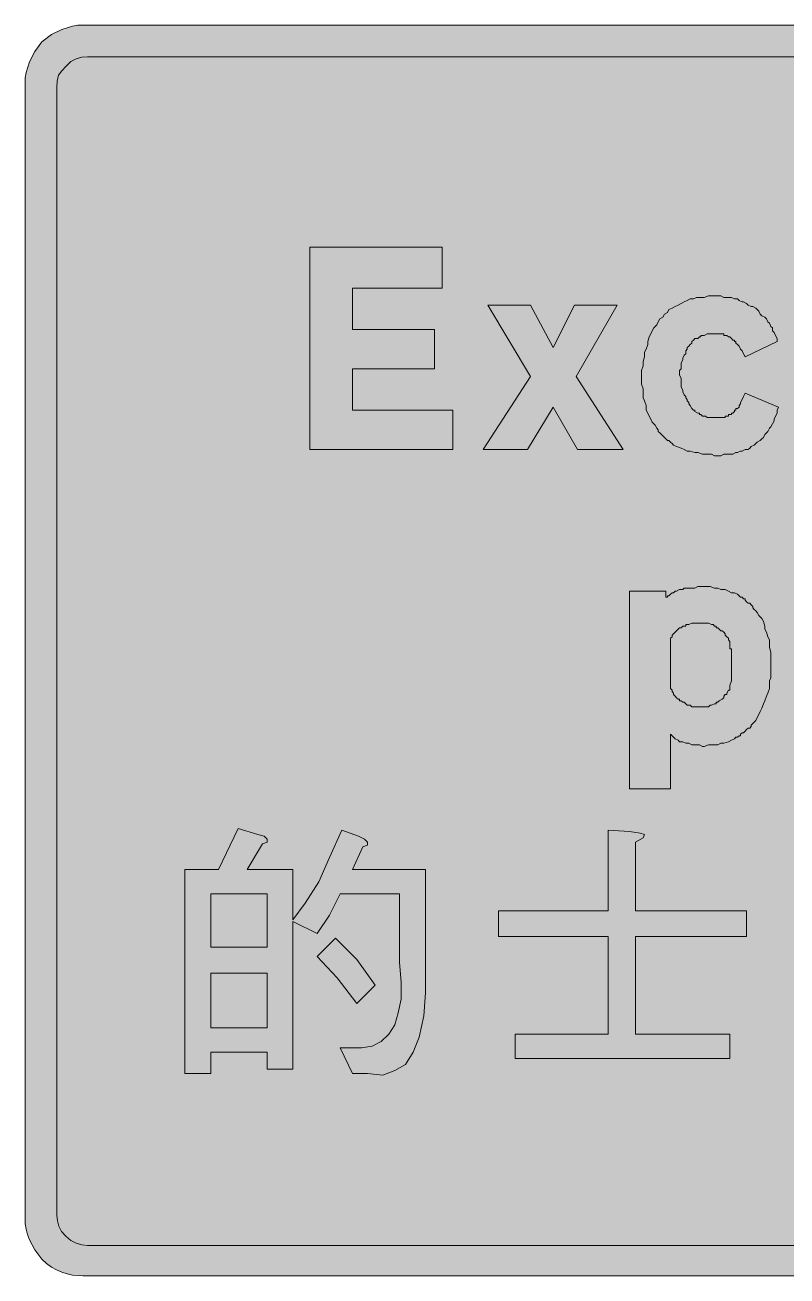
# Model space of a CAD drawing. Header units: metres. Extents: x 9 to 560, y 13 to 260.
# Drawn here: x 9.4 to 159.5, y 13.4 to 260 of the extents above; entities that cross this region are included whole.
import ezdxf

# ---------------------------------------------------------------- set-up
doc = ezdxf.new("R2010")
doc.units = ezdxf.units.M
doc.layers.add('FILL_BLACK_000000', color=7, linetype='Continuous', true_color=0x000000)
doc.layers.add('FILL_WHITE_FFFFFF', color=7, linetype='Continuous', true_color=0xffffff)

msp = doc.modelspace()

# ---------------------------------------------------------------- hatches: boundary and pattern name
at = {"layer": 'FILL_BLACK_000000', "true_color": 0x000000}
h = msp.add_hatch(color=7, dxfattribs=at)
h.dxf.hatch_style = 1
h.paths.add_polyline_path([(548.19, 259.98), (549.14, 259.92), (550.18, 259.75), (552.39, 259.08), (553.46, 258.58), (554.45, 257.99), (556.29, 256.68), (557.12, 255.75), (557.82, 254.78), (558.39, 253.77), (558.84, 252.74), (559.18, 251.7), (559.41, 250.65), (559.59, 248.58), (559.59, 24.78), (559.41, 22.59), (559.18, 21.53), (558.84, 20.5), (558.39, 19.51), (557.82, 18.54), (557.12, 17.59), (556.29, 16.68), (555.36, 15.85), (554.39, 15.15), (553.38, 14.58), (552.35, 14.13), (551.31, 13.79), (550.26, 13.56), (548.19, 13.38), (20.79, 13.38), (18.72, 13.56), (17.67, 13.79), (16.63, 14.13), (15.6, 14.58), (14.59, 15.15), (13.62, 15.85), (12.69, 16.68), (11.29, 18.54), (10.25, 20.5), (9.88, 21.53), (9.61, 22.59), (9.45, 23.67), (9.39, 24.78), (9.39, 248.58), (9.45, 249.6), (9.61, 250.65), (10.25, 252.74), (11.29, 254.78), (12.69, 256.68), (14.59, 258.08), (16.63, 259.12), (18.72, 259.76), (19.77, 259.92), (20.79, 259.98), (548.19, 259.98)])
h = msp.add_hatch(color=7, dxfattribs=at)
h.dxf.hatch_style = 1
h.paths.add_polyline_path([(73.89, 184.08), (93.69, 184.08), (93.69, 176.28), (65.49, 176.28), (65.49, 216.18), (91.59, 216.18), (91.59, 208.08), (73.89, 208.08), (73.89, 199.98), (90.09, 199.98), (90.09, 192.18), (73.89, 192.18), (73.89, 184.08)])
h = msp.add_hatch(color=7, dxfattribs=at)
h.dxf.hatch_style = 1
h.paths.add_polyline_path([(126.09, 204.78), (117.99, 190.68), (127.29, 176.28), (118.29, 176.28), (113.49, 184.68), (108.39, 176.28), (99.69, 176.28), (108.99, 190.68), (100.59, 204.78), (108.99, 204.78), (113.49, 196.38), (117.69, 204.78), (126.09, 204.78)])
h = msp.add_hatch(color=7, dxfattribs=at)
h.dxf.hatch_style = 1
h.paths.add_polyline_path([(145.29, 206.58), (145.89, 206.58), (146.49, 206.58), (147.09, 206.28), (147.69, 206.28), (148.29, 206.28), (148.59, 206.28), (149.19, 205.98), (149.79, 205.98), (150.09, 205.68), (150.69, 205.38), (150.99, 205.38), (151.59, 205.08), (151.89, 204.78), (152.49, 204.48), (152.79, 204.48), (153.39, 204.18), (153.69, 203.88), (153.99, 203.58), (154.29, 202.98), (154.59, 202.68), (155.19, 202.38), (155.49, 202.08), (155.79, 201.48), (156.09, 201.18), (156.39, 200.58), (156.69, 200.28), (156.69, 199.68), (156.99, 199.38), (157.29, 198.78), (157.59, 198.18), (157.59, 197.58), (151.29, 194.58), (150.99, 195.18), (150.69, 195.78), (150.39, 196.08), (150.09, 196.68), (149.79, 196.98), (149.49, 197.28), (149.49, 197.58), (149.19, 197.58), (149.19, 197.88), (148.89, 197.88), (148.59, 198.18), (148.29, 198.48), (147.99, 198.48), (147.69, 198.78), (147.39, 198.78), (147.09, 198.78), (147.09, 199.08), (146.79, 199.08), (146.49, 199.08), (146.19, 199.08), (145.89, 199.08), (145.59, 199.08), (144.99, 199.08), (144.39, 199.08), (144.09, 199.08), (143.79, 199.08), (143.19, 198.78), (142.59, 198.78), (142.59, 198.48), (142.29, 198.48), (141.99, 198.18), (141.69, 198.18), (141.39, 198.18), (141.09, 197.88), (140.79, 197.58), (140.79, 197.28), (140.49, 196.98), (140.19, 196.68), (139.89, 196.38), (139.89, 196.08), (139.59, 195.78), (139.59, 195.48), (139.59, 195.18), (139.29, 194.88), (138.99, 194.28), (138.99, 193.98), (138.69, 193.38), (138.69, 193.08), (138.69, 192.78), (138.69, 192.18), (138.39, 191.88), (138.39, 191.58), (138.39, 191.28), (138.39, 190.98), (138.69, 190.38), (138.69, 189.78), (138.69, 189.18), (138.69, 188.58), (138.99, 187.98), (138.99, 187.68), (139.29, 187.08), (139.59, 186.78), (139.59, 186.48), (139.89, 186.18), (139.89, 185.88), (140.19, 185.58), (140.19, 185.28), (140.49, 184.98), (140.79, 184.38), (141.09, 184.08), (141.39, 184.08), (141.39, 183.78), (141.99, 183.48), (142.29, 183.48), (142.29, 183.18), (142.59, 183.18), (142.89, 182.88), (143.19, 182.88), (143.49, 182.88), (143.79, 182.58), (144.09, 182.58), (144.69, 182.58), (145.29, 182.58), (145.59, 182.58), (145.89, 182.58), (146.19, 182.58), (146.49, 182.58), (146.79, 182.58), (147.09, 182.58), (147.39, 182.58), (147.39, 182.88), (147.69, 182.88), (147.99, 182.88), (147.99, 183.18), (148.29, 183.18), (148.59, 183.18), (148.59, 183.48), (148.89, 183.48), (149.19, 183.78), (149.19, 184.08), (149.49, 184.08), (149.49, 184.38), (149.79, 184.38), (150.09, 184.68), (150.09, 184.98), (150.39, 185.28), (150.39, 185.58), (150.69, 186.18), (150.99, 186.78), (151.29, 187.38), (157.89, 184.68), (157.59, 184.08), (157.59, 183.48), (157.29, 182.88), (156.99, 182.28), (156.99, 181.98), (156.69, 181.38), (156.39, 180.78), (156.09, 180.48), (155.79, 179.88), (155.49, 179.58), (155.19, 179.28), (154.89, 178.68), (154.59, 178.38), (154.29, 178.08), (153.69, 177.78), (153.39, 177.48), (153.09, 177.18), (152.49, 176.88), (152.19, 176.58), (151.89, 176.28), (151.29, 176.28), (150.69, 175.98), (150.39, 175.98), (149.79, 175.68), (149.49, 175.68), (148.89, 175.38), (148.29, 175.38), (147.69, 175.38), (147.09, 175.38), (146.49, 175.08), (145.89, 175.08), (145.29, 175.08), (144.69, 175.38), (143.79, 175.38), (142.89, 175.38), (141.99, 175.68), (141.39, 175.68), (140.49, 175.98), (139.89, 175.98), (139.29, 176.28), (138.69, 176.58), (137.79, 176.88), (137.19, 177.18), (136.89, 177.48), (136.59, 177.78), (136.29, 178.08), (135.99, 178.08), (135.69, 178.38), (135.39, 178.68), (135.09, 178.98), (134.79, 179.28), (134.49, 179.58), (134.19, 179.88), (134.19, 180.18), (133.89, 180.48), (133.59, 181.08), (132.99, 181.68), (132.69, 182.28), (132.39, 182.88), (132.09, 183.48), (131.79, 184.08), (131.79, 184.98), (131.49, 185.88), (131.19, 186.48), (131.19, 187.38), (131.19, 188.28), (130.89, 189.18), (130.89, 190.08), (130.89, 190.98), (130.89, 191.88), (131.19, 192.78), (131.19, 193.68), (131.49, 194.58), (131.49, 195.48), (131.79, 196.08), (132.09, 196.98), (132.09, 197.58), (132.39, 198.48), (132.69, 199.08), (132.99, 199.68), (133.29, 200.28), (133.89, 200.88), (134.19, 201.48), (134.49, 202.08), (135.09, 202.38), (135.39, 202.98), (135.99, 203.28), (136.29, 203.88), (136.89, 204.18), (137.49, 204.48), (138.09, 204.78), (138.69, 205.08), (139.29, 205.38), (139.89, 205.68), (140.49, 205.98), (141.09, 205.98), (141.69, 206.28), (142.59, 206.28), (143.19, 206.28), (144.09, 206.58), (144.69, 206.58), (145.29, 206.58)])
h = msp.add_hatch(color=7, dxfattribs=at)
h.dxf.hatch_style = 1
h.paths.add_polyline_path([(128.49, 148.38), (135.69, 148.38), (135.69, 147.18), (135.99, 147.18), (135.99, 147.48), (136.29, 147.48), (136.59, 147.78), (136.89, 148.08), (137.19, 148.08), (137.49, 148.38), (137.79, 148.38), (138.39, 148.68), (138.99, 148.68), (139.29, 148.98), (139.59, 148.98), (140.19, 148.98), (140.49, 148.98), (141.39, 148.98), (141.99, 149.28), (142.29, 149.28), (142.89, 149.28), (143.79, 149.28), (144.39, 149.28), (145.29, 148.98), (145.89, 148.98), (146.49, 148.68), (147.39, 148.68), (147.99, 148.38), (148.59, 148.08), (149.19, 148.08), (149.79, 147.78), (150.09, 147.48), (150.39, 147.18), (150.69, 147.18), (150.99, 146.88), (151.29, 146.88), (151.29, 146.58), (151.59, 146.28), (151.89, 145.98), (152.19, 145.98), (152.49, 145.68), (152.79, 145.38), (152.79, 145.08), (153.09, 144.78), (153.39, 144.48), (153.69, 144.18), (153.99, 143.58), (154.59, 142.98), (154.89, 142.38), (155.19, 141.48), (155.19, 140.88), (155.49, 140.28), (155.79, 139.38), (156.09, 138.78), (156.09, 137.88), (156.09, 137.28), (156.39, 136.38), (156.39, 135.48), (156.39, 134.58), (156.39, 133.68), (156.39, 133.08), (156.39, 132.18), (156.39, 131.28), (156.09, 130.68), (156.09, 129.78), (156.09, 129.18), (155.79, 128.28), (155.49, 127.68), (155.19, 126.78), (154.89, 126.18), (154.59, 125.28), (154.29, 124.68), (153.99, 124.08), (153.69, 123.48), (153.39, 122.88), (152.79, 122.28), (152.49, 121.98), (152.49, 121.68), (152.19, 121.38), (151.89, 121.38), (151.59, 121.08), (151.29, 120.78), (150.99, 120.48), (150.69, 120.48), (150.39, 120.18), (150.39, 119.88), (150.09, 119.88), (149.79, 119.58), (149.49, 119.58), (149.19, 119.28), (148.59, 118.98), (147.99, 118.68), (147.09, 118.38), (146.49, 118.38), (145.89, 118.08), (145.29, 118.08), (144.69, 118.08), (144.09, 118.08), (143.19, 117.78), (142.89, 117.78), (142.29, 118.08), (141.69, 118.08), (141.09, 118.08), (140.79, 118.08), (140.19, 118.38), (139.59, 118.38), (138.99, 118.68), (138.39, 118.68), (138.09, 118.98), (137.49, 119.28), (137.19, 119.58), (136.89, 119.88), (136.59, 120.18), (136.59, 109.38), (128.49, 109.38), (128.49, 148.38)])
h.paths.add_polyline_path([(142.89, 125.58), (143.19, 125.58), (143.79, 125.58), (144.09, 125.58), (144.39, 125.88), (144.69, 125.88), (145.29, 126.18), (145.59, 126.18), (145.59, 126.48), (145.89, 126.48), (146.19, 126.78), (146.79, 127.08), (147.09, 127.38), (147.09, 127.68), (147.39, 127.98), (147.69, 127.98), (147.69, 128.28), (147.99, 128.88), (148.29, 128.88), (148.29, 129.18), (148.29, 129.48), (148.29, 129.78), (148.59, 130.68), (148.59, 130.98), (148.59, 136.98), (148.29, 136.98), (148.29, 138.18), (148.29, 138.48), (147.99, 138.78), (147.99, 139.08), (147.69, 139.38), (147.39, 139.68), (147.39, 139.98), (147.09, 140.28), (146.79, 140.58), (146.49, 140.58), (146.19, 140.88), (145.89, 141.18), (145.59, 141.18), (145.59, 141.48), (145.29, 141.48), (144.99, 141.78), (144.69, 141.78), (144.09, 142.08), (143.49, 142.08), (143.19, 142.08), (142.89, 142.08), (142.59, 142.08), (142.29, 142.08), (141.99, 142.08), (141.39, 142.08), (141.09, 142.08), (140.79, 142.08), (140.19, 141.78), (139.59, 141.78), (139.59, 141.48), (139.29, 141.48), (138.99, 141.48), (138.69, 141.18), (138.39, 141.18), (138.09, 140.88), (137.79, 140.58), (137.49, 140.28), (137.19, 139.98), (136.89, 139.68), (136.89, 139.38), (136.59, 139.08), (136.59, 138.78), (136.59, 138.48), (136.59, 138.18), (136.59, 137.88), (136.59, 130.38), (136.59, 130.08), (136.59, 129.78), (136.59, 129.48), (136.59, 129.18), (136.89, 128.88), (136.89, 128.58), (137.19, 128.28), (137.19, 127.98), (137.49, 127.68), (137.79, 127.38), (138.09, 127.08), (138.39, 127.08), (138.39, 126.78), (138.69, 126.78), (138.99, 126.48), (139.29, 126.48), (139.59, 126.18), (139.89, 125.88), (140.19, 125.88), (140.49, 125.88), (140.79, 125.58), (141.09, 125.58), (141.39, 125.58), (141.69, 125.58), (141.99, 125.58), (142.29, 125.58), (142.59, 125.58), (142.89, 125.58)], flags=16)
h = msp.add_hatch(color=7, dxfattribs=at)
h.dxf.hatch_style = 1
h.paths.add_polyline_path([(57.09, 57.48), (45.99, 57.48), (45.99, 53.28), (40.89, 53.28), (40.89, 93.48), (47.49, 93.48), (51.39, 101.58), (55.29, 100.38), (56.49, 100.08), (57.09, 99.48), (57.09, 98.88), (56.19, 98.58), (53.19, 93.48), (62.19, 93.48), (62.19, 83.58), (64.59, 86.88), (67.29, 91.08), (69.39, 95.88), (71.79, 101.28), (75.09, 100.08), (76.29, 99.48), (76.89, 98.88), (76.89, 98.28), (75.99, 97.98), (73.89, 93.48), (88.29, 93.48), (88.29, 74.88), (88.29, 69.18), (87.99, 64.68), (87.09, 60.48), (85.89, 57.48), (84.39, 55.08), (82.29, 53.88), (79.89, 52.98), (76.89, 53.28), (73.89, 53.28), (71.49, 58.38), (75.69, 58.38), (77.79, 58.68), (79.59, 59.58), (81.09, 61.08), (82.29, 62.88), (82.89, 65.28), (83.49, 67.98), (83.49, 71.28), (83.19, 75.18), (83.19, 88.68), (71.49, 88.68), (69.39, 84.48), (66.99, 80.88), (62.19, 83.28), (62.19, 54.18), (57.09, 54.18), (57.09, 57.48)])
h.paths.add_polyline_path([(45.99, 88.68), (45.99, 78.18), (57.09, 78.18), (57.09, 88.68), (45.99, 88.68)], flags=16)
h.paths.add_polyline_path([(57.09, 73.08), (45.99, 73.08), (45.99, 62.28), (57.09, 62.28), (57.09, 73.08)], flags=16)
h = msp.add_hatch(color=7, dxfattribs=at)
h.dxf.hatch_style = 1
h.paths.add_polyline_path([(130.59, 100.68), (131.49, 100.38), (131.19, 99.78), (129.69, 98.88), (129.69, 85.38), (151.59, 85.38), (151.59, 80.28), (129.69, 80.28), (129.69, 61.08), (148.29, 61.08), (148.29, 56.28), (105.99, 56.28), (105.99, 61.08), (124.29, 61.08), (124.29, 80.28), (102.69, 80.28), (102.69, 85.38), (124.29, 85.38), (124.29, 101.28), (128.49, 100.98), (130.59, 100.68)])
h = msp.add_hatch(color=7, dxfattribs=at)
h.dxf.hatch_style = 1
h.paths.add_polyline_path([(74.79, 75.78), (78.39, 70.68), (74.79, 67.08), (70.89, 72.18), (66.99, 76.38), (70.59, 79.98), (74.79, 75.78)])
at = {"layer": 'FILL_WHITE_FFFFFF', "true_color": 0xffffff}
h = msp.add_hatch(color=7, dxfattribs=at)
h.dxf.hatch_style = 1
h.paths.add_polyline_path([(547.29, 253.68), (548.49, 253.64), (549.69, 253.38), (550.74, 252.74), (551.79, 251.88), (552.58, 250.93), (553.14, 249.89), (553.48, 248.8), (553.59, 247.68), (553.59, 25.38), (553.4, 24.33), (552.99, 23.28), (552.5, 22.12), (551.79, 21.18), (550.79, 20.39), (549.65, 19.83), (548.46, 19.49), (547.29, 19.38), (21.69, 19.38), (20.57, 19.49), (19.48, 19.83), (18.44, 20.39), (17.49, 21.18), (16.58, 22.13), (16.03, 23.17), (15.76, 24.26), (15.69, 25.38), (15.69, 247.68), (15.73, 248.88), (15.99, 250.08), (16.63, 250.98), (17.49, 251.88), (18.44, 252.79), (19.48, 253.34), (20.57, 253.61), (21.69, 253.68), (547.29, 253.68)])

# ---------------------------------------------------------------- linework, layer by layer
at = {"layer": 'FILL_BLACK_000000', "lineweight": 0, "true_color": 0x000000}
msp.add_lwpolyline([(548.19, 13.38), (20.79, 13.38), (18.72, 13.56), (17.67, 13.79), (16.63, 14.13), (15.6, 14.58), (14.59, 15.15), (13.62, 15.85), (12.69, 16.68), (11.29, 18.54), (10.25, 20.5), (9.88, 21.53), (9.61, 22.59), (9.45, 23.67), (9.39, 24.78), (9.39, 248.58), (9.45, 249.6), (9.61, 250.65), (10.25, 252.74), (11.29, 254.78), (12.69, 256.68), (14.59, 258.08), (16.63, 259.12), (18.72, 259.76), (19.77, 259.92), (20.79, 259.98), (548.19, 259.98)], dxfattribs=at)
for points in [[(73.89, 184.08), (93.69, 184.08), (93.69, 176.28), (65.49, 176.28), (65.49, 216.18), (91.59, 216.18), (91.59, 208.08), (73.89, 208.08), (73.89, 199.98), (90.09, 199.98), (90.09, 192.18), (73.89, 192.18)], [(126.09, 204.78), (117.99, 190.68), (127.29, 176.28), (118.29, 176.28), (113.49, 184.68), (108.39, 176.28), (99.69, 176.28), (108.99, 190.68), (100.59, 204.78), (108.99, 204.78), (113.49, 196.38), (117.69, 204.78)], [(145.29, 206.58), (145.89, 206.58), (146.49, 206.58), (147.09, 206.28), (147.69, 206.28), (148.29, 206.28), (148.59, 206.28), (149.19, 205.98), (149.79, 205.98), (150.09, 205.68), (150.69, 205.38), (150.99, 205.38), (151.59, 205.08), (151.89, 204.78), (152.49, 204.48), (152.79, 204.48), (153.39, 204.18), (153.69, 203.88), (153.99, 203.58), (154.29, 202.98), (154.59, 202.68), (155.19, 202.38), (155.49, 202.08), (155.79, 201.48), (156.09, 201.18), (156.39, 200.58), (156.69, 200.28), (156.69, 199.68), (156.99, 199.38), (157.29, 198.78), (157.59, 198.18), (157.59, 197.58), (151.29, 194.58), (150.99, 195.18), (150.69, 195.78), (150.39, 196.08), (150.09, 196.68), (149.79, 196.98), (149.49, 197.28), (149.49, 197.58), (149.19, 197.58), (149.19, 197.88), (148.89, 197.88), (148.59, 198.18), (148.29, 198.48), (147.99, 198.48), (147.69, 198.78), (147.39, 198.78), (147.09, 198.78), (147.09, 199.08), (146.79, 199.08), (146.49, 199.08), (146.19, 199.08), (145.89, 199.08), (145.59, 199.08), (144.99, 199.08), (144.39, 199.08), (144.09, 199.08), (143.79, 199.08), (143.19, 198.78), (142.59, 198.78), (142.59, 198.48), (142.29, 198.48), (141.99, 198.18), (141.69, 198.18), (141.39, 198.18), (141.09, 197.88), (140.79, 197.58), (140.79, 197.28), (140.49, 196.98), (140.19, 196.68), (139.89, 196.38), (139.89, 196.08), (139.59, 195.78), (139.59, 195.48), (139.59, 195.18), (139.29, 194.88), (138.99, 194.28), (138.99, 193.98), (138.69, 193.38), (138.69, 193.08), (138.69, 192.78), (138.69, 192.18), (138.39, 191.88), (138.39, 191.58), (138.39, 191.28), (138.39, 190.98), (138.69, 190.38), (138.69, 189.78), (138.69, 189.18), (138.69, 188.58), (138.99, 187.98), (138.99, 187.68), (139.29, 187.08), (139.59, 186.78), (139.59, 186.48), (139.89, 186.18), (139.89, 185.88), (140.19, 185.58), (140.19, 185.28), (140.49, 184.98), (140.79, 184.38), (141.09, 184.08), (141.39, 184.08), (141.39, 183.78), (141.99, 183.48), (142.29, 183.48), (142.29, 183.18), (142.59, 183.18), (142.89, 182.88), (143.19, 182.88), (143.49, 182.88), (143.79, 182.58), (144.09, 182.58), (144.69, 182.58), (145.29, 182.58), (145.59, 182.58), (145.89, 182.58), (146.19, 182.58), (146.49, 182.58), (146.79, 182.58), (147.09, 182.58), (147.39, 182.58), (147.39, 182.88), (147.69, 182.88), (147.99, 182.88), (147.99, 183.18), (148.29, 183.18), (148.59, 183.18), (148.59, 183.48), (148.89, 183.48), (149.19, 183.78), (149.19, 184.08), (149.49, 184.08), (149.49, 184.38), (149.79, 184.38), (150.09, 184.68), (150.09, 184.98), (150.39, 185.28), (150.39, 185.58), (150.69, 186.18), (150.99, 186.78), (151.29, 187.38), (157.89, 184.68), (157.59, 184.08), (157.59, 183.48), (157.29, 182.88), (156.99, 182.28), (156.99, 181.98), (156.69, 181.38), (156.39, 180.78), (156.09, 180.48), (155.79, 179.88), (155.49, 179.58), (155.19, 179.28), (154.89, 178.68), (154.59, 178.38), (154.29, 178.08), (153.69, 177.78), (153.39, 177.48), (153.09, 177.18), (152.49, 176.88), (152.19, 176.58), (151.89, 176.28), (151.29, 176.28), (150.69, 175.98), (150.39, 175.98), (149.79, 175.68), (149.49, 175.68), (148.89, 175.38), (148.29, 175.38), (147.69, 175.38), (147.09, 175.38), (146.49, 175.08), (145.89, 175.08), (145.29, 175.08), (144.69, 175.38), (143.79, 175.38), (142.89, 175.38), (141.99, 175.68), (141.39, 175.68), (140.49, 175.98), (139.89, 175.98), (139.29, 176.28), (138.69, 176.58), (137.79, 176.88), (137.19, 177.18), (136.89, 177.48), (136.59, 177.78), (136.29, 178.08), (135.99, 178.08), (135.69, 178.38), (135.39, 178.68), (135.09, 178.98), (134.79, 179.28), (134.49, 179.58), (134.19, 179.88), (134.19, 180.18), (133.89, 180.48), (133.59, 181.08), (132.99, 181.68), (132.69, 182.28), (132.39, 182.88), (132.09, 183.48), (131.79, 184.08), (131.79, 184.98), (131.49, 185.88), (131.19, 186.48), (131.19, 187.38), (131.19, 188.28), (130.89, 189.18), (130.89, 190.08), (130.89, 190.98), (130.89, 191.88), (131.19, 192.78), (131.19, 193.68), (131.49, 194.58), (131.49, 195.48), (131.79, 196.08), (132.09, 196.98), (132.09, 197.58), (132.39, 198.48), (132.69, 199.08), (132.99, 199.68), (133.29, 200.28), (133.89, 200.88), (134.19, 201.48), (134.49, 202.08), (135.09, 202.38), (135.39, 202.98), (135.99, 203.28), (136.29, 203.88), (136.89, 204.18), (137.49, 204.48), (138.09, 204.78), (138.69, 205.08), (139.29, 205.38), (139.89, 205.68), (140.49, 205.98), (141.09, 205.98), (141.69, 206.28), (142.59, 206.28), (143.19, 206.28), (144.09, 206.58), (144.69, 206.58)], [(128.49, 148.38), (135.69, 148.38), (135.69, 147.18), (135.99, 147.18), (135.99, 147.48), (136.29, 147.48), (136.59, 147.78), (136.89, 148.08), (137.19, 148.08), (137.49, 148.38), (137.79, 148.38), (138.39, 148.68), (138.99, 148.68), (139.29, 148.98), (139.59, 148.98), (140.19, 148.98), (140.49, 148.98), (141.39, 148.98), (141.99, 149.28), (142.29, 149.28), (142.89, 149.28), (143.79, 149.28), (144.39, 149.28), (145.29, 148.98), (145.89, 148.98), (146.49, 148.68), (147.39, 148.68), (147.99, 148.38), (148.59, 148.08), (149.19, 148.08), (149.79, 147.78), (150.09, 147.48), (150.39, 147.18), (150.69, 147.18), (150.99, 146.88), (151.29, 146.88), (151.29, 146.58), (151.59, 146.28), (151.89, 145.98), (152.19, 145.98), (152.49, 145.68), (152.79, 145.38), (152.79, 145.08), (153.09, 144.78), (153.39, 144.48), (153.69, 144.18), (153.99, 143.58), (154.59, 142.98), (154.89, 142.38), (155.19, 141.48), (155.19, 140.88), (155.49, 140.28), (155.79, 139.38), (156.09, 138.78), (156.09, 137.88), (156.09, 137.28), (156.39, 136.38), (156.39, 135.48), (156.39, 134.58), (156.39, 133.68), (156.39, 133.08), (156.39, 132.18), (156.39, 131.28), (156.09, 130.68), (156.09, 129.78), (156.09, 129.18), (155.79, 128.28), (155.49, 127.68), (155.19, 126.78), (154.89, 126.18), (154.59, 125.28), (154.29, 124.68), (153.99, 124.08), (153.69, 123.48), (153.39, 122.88), (152.79, 122.28), (152.49, 121.98), (152.49, 121.68), (152.19, 121.38), (151.89, 121.38), (151.59, 121.08), (151.29, 120.78), (150.99, 120.48), (150.69, 120.48), (150.39, 120.18), (150.39, 119.88), (150.09, 119.88), (149.79, 119.58), (149.49, 119.58), (149.19, 119.28), (148.59, 118.98), (147.99, 118.68), (147.09, 118.38), (146.49, 118.38), (145.89, 118.08), (145.29, 118.08), (144.69, 118.08), (144.09, 118.08), (143.19, 117.78), (142.89, 117.78), (142.29, 118.08), (141.69, 118.08), (141.09, 118.08), (140.79, 118.08), (140.19, 118.38), (139.59, 118.38), (138.99, 118.68), (138.39, 118.68), (138.09, 118.98), (137.49, 119.28), (137.19, 119.58), (136.89, 119.88), (136.59, 120.18), (136.59, 109.38), (128.49, 109.38)], [(142.89, 125.58), (143.19, 125.58), (143.79, 125.58), (144.09, 125.58), (144.39, 125.88), (144.69, 125.88), (145.29, 126.18), (145.59, 126.18), (145.59, 126.48), (145.89, 126.48), (146.19, 126.78), (146.79, 127.08), (147.09, 127.38), (147.09, 127.68), (147.39, 127.98), (147.69, 127.98), (147.69, 128.28), (147.99, 128.88), (148.29, 128.88), (148.29, 129.18), (148.29, 129.48), (148.29, 129.78), (148.59, 130.68), (148.59, 130.98), (148.59, 136.98), (148.29, 136.98), (148.29, 138.18), (148.29, 138.48), (147.99, 138.78), (147.99, 139.08), (147.69, 139.38), (147.39, 139.68), (147.39, 139.98), (147.09, 140.28), (146.79, 140.58), (146.49, 140.58), (146.19, 140.88), (145.89, 141.18), (145.59, 141.18), (145.59, 141.48), (145.29, 141.48), (144.99, 141.78), (144.69, 141.78), (144.09, 142.08), (143.49, 142.08), (143.19, 142.08), (142.89, 142.08), (142.59, 142.08), (142.29, 142.08), (141.99, 142.08), (141.39, 142.08), (141.09, 142.08), (140.79, 142.08), (140.19, 141.78), (139.59, 141.78), (139.59, 141.48), (139.29, 141.48), (138.99, 141.48), (138.69, 141.18), (138.39, 141.18), (138.09, 140.88), (137.79, 140.58), (137.49, 140.28), (137.19, 139.98), (136.89, 139.68), (136.89, 139.38), (136.59, 139.08), (136.59, 138.78), (136.59, 138.48), (136.59, 138.18), (136.59, 137.88), (136.59, 130.38), (136.59, 130.08), (136.59, 129.78), (136.59, 129.48), (136.59, 129.18), (136.89, 128.88), (136.89, 128.58), (137.19, 128.28), (137.19, 127.98), (137.49, 127.68), (137.79, 127.38), (138.09, 127.08), (138.39, 127.08), (138.39, 126.78), (138.69, 126.78), (138.99, 126.48), (139.29, 126.48), (139.59, 126.18), (139.89, 125.88), (140.19, 125.88), (140.49, 125.88), (140.79, 125.58), (141.09, 125.58), (141.39, 125.58), (141.69, 125.58), (141.99, 125.58), (142.29, 125.58), (142.59, 125.58)], [(57.09, 57.48), (45.99, 57.48), (45.99, 53.28), (40.89, 53.28), (40.89, 93.48), (47.49, 93.48), (51.39, 101.58), (55.29, 100.38), (56.49, 100.08), (57.09, 99.48), (57.09, 98.88), (56.19, 98.58), (53.19, 93.48), (62.19, 93.48), (62.19, 83.58), (64.59, 86.88), (67.29, 91.08), (69.39, 95.88), (71.79, 101.28), (75.09, 100.08), (76.29, 99.48), (76.89, 98.88), (76.89, 98.28), (75.99, 97.98), (73.89, 93.48), (88.29, 93.48), (88.29, 74.88), (88.29, 69.18), (87.99, 64.68), (87.09, 60.48), (85.89, 57.48), (84.39, 55.08), (82.29, 53.88), (79.89, 52.98), (76.89, 53.28), (73.89, 53.28), (71.49, 58.38), (75.69, 58.38), (77.79, 58.68), (79.59, 59.58), (81.09, 61.08), (82.29, 62.88), (82.89, 65.28), (83.49, 67.98), (83.49, 71.28), (83.19, 75.18), (83.19, 88.68), (71.49, 88.68), (69.39, 84.48), (66.99, 80.88), (62.19, 83.28), (62.19, 54.18), (57.09, 54.18)], [(130.59, 100.68), (131.49, 100.38), (131.19, 99.78), (129.69, 98.88), (129.69, 85.38), (151.59, 85.38), (151.59, 80.28), (129.69, 80.28), (129.69, 61.08), (148.29, 61.08), (148.29, 56.28), (105.99, 56.28), (105.99, 61.08), (124.29, 61.08), (124.29, 80.28), (102.69, 80.28), (102.69, 85.38), (124.29, 85.38), (124.29, 101.28), (128.49, 100.98)], [(45.99, 88.68), (45.99, 78.18), (57.09, 78.18), (57.09, 88.68)], [(74.79, 75.78), (78.39, 70.68), (74.79, 67.08), (70.89, 72.18), (66.99, 76.38), (70.59, 79.98)], [(57.09, 73.08), (45.99, 73.08), (45.99, 62.28), (57.09, 62.28)]]:
    msp.add_lwpolyline(points, close=True, dxfattribs=at)
at = {"layer": 'FILL_WHITE_FFFFFF', "lineweight": 0, "true_color": 0x000000}
msp.add_lwpolyline([(547.29, 19.38), (21.69, 19.38), (20.57, 19.49), (19.48, 19.83), (18.44, 20.39), (17.49, 21.18), (16.58, 22.13), (16.03, 23.17), (15.76, 24.26), (15.69, 25.38), (15.69, 247.68), (15.73, 248.88), (15.99, 250.08), (16.63, 250.98), (17.49, 251.88), (18.44, 252.79), (19.48, 253.34), (20.57, 253.61), (21.69, 253.68), (547.29, 253.68)], dxfattribs=at)

doc.saveas('drawing.dxf')
